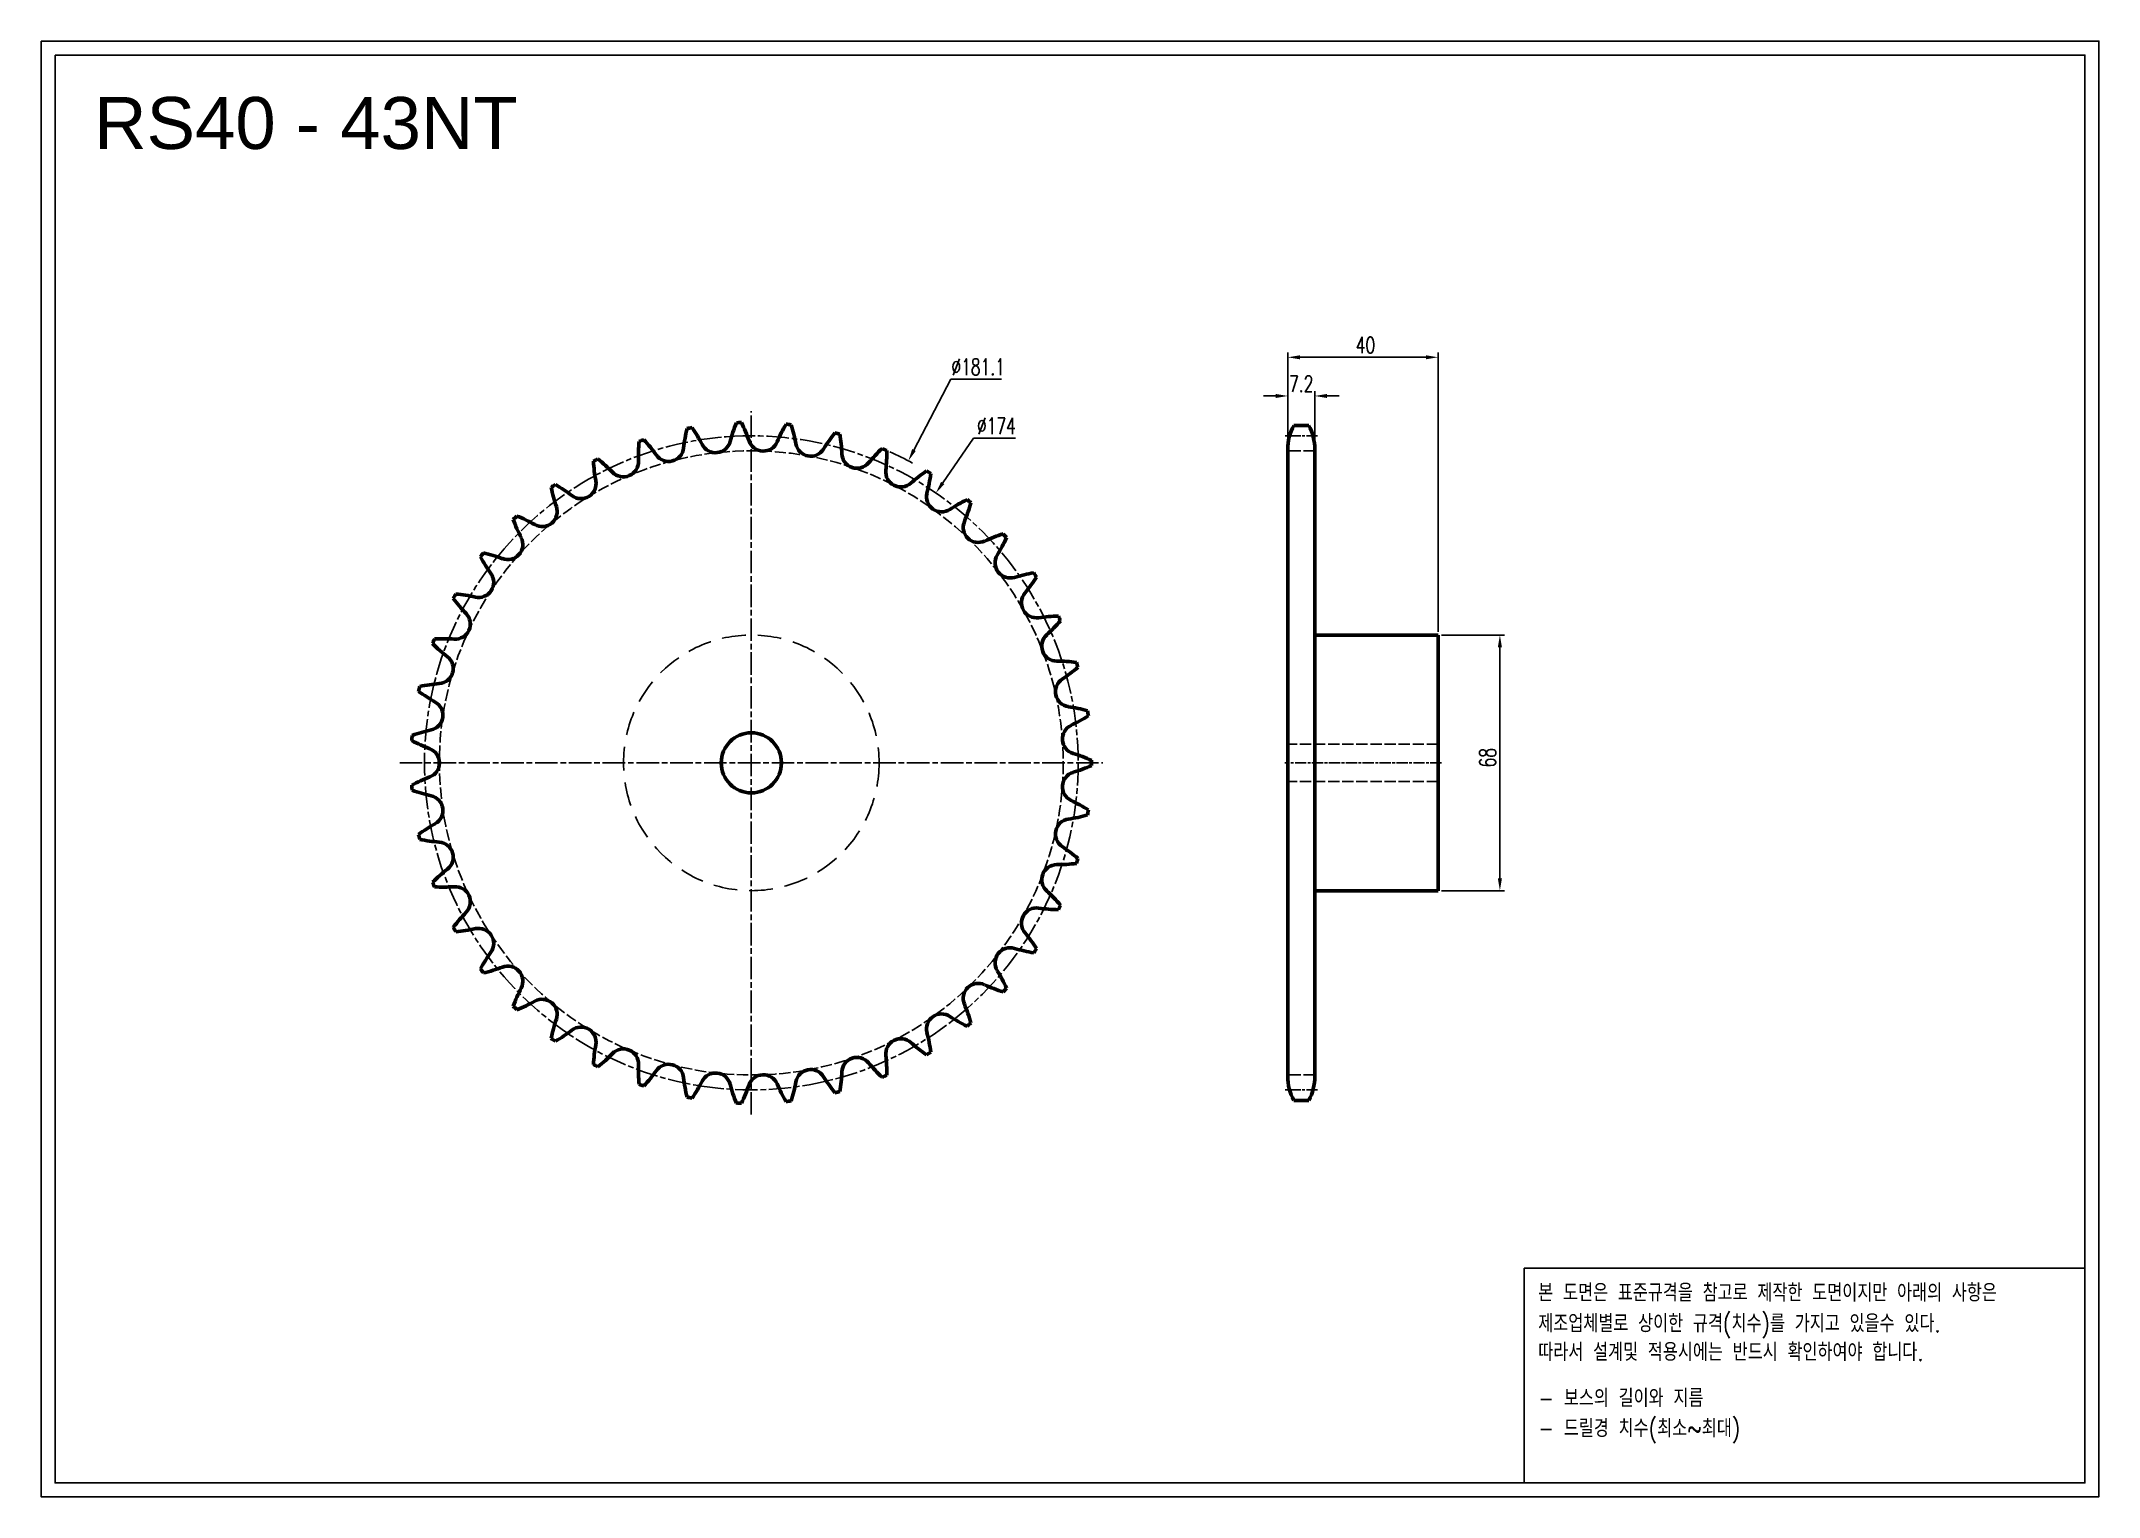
# Model space of a CAD drawing. Header units: millimetres. Extents: x -20168 to -19621, y 2163 to 2550.
import ezdxf

# ---------------------------------------------------------------- set-up
doc = ezdxf.new("R2010")
doc.units = ezdxf.units.MM
for name, pattern in [('AM_ISO02W050', [7.5, 6, -1.5]), ('AM_ISO02W050x2', [3.75, 3, -0.75]), ('AM_ISO08W050', [18, 12, -1.5, 3, -1.5]), ('AM_ISO08W050x2', [9, 6, -0.75, 1.5, -0.75]), ('HIDDEN', [9.525, 6.35, -3.175])]:
    doc.linetypes.add(name, pattern=pattern)
for name, color, linetype, lineweight in [('AM_0N', 7, 'Continuous', 50), ('AM_3N', 6, 'AM_ISO02W050', 25), ('AM_7', 4, 'AM_ISO08W050', 25), ('AM_7N', 4, 'AM_ISO08W050', 25)]:
    doc.layers.add(name, color=color, linetype=linetype, lineweight=lineweight)
doc.layers.add('HL', color=2, linetype='HIDDEN')
doc.layers.add('S-DIM', color=7, linetype='Continuous')
doc.styles.add('HAN', font='ROMANS.shx', dxfattribs={"width": 0.7, "bigfont": 'whgtxt.shx'})
doc.styles.add('HSG', font='SIMPLEX.shx', dxfattribs={"width": 0.7, "bigfont": 'HSG.shx'})
doc.styles.get("Standard").update_dxf_attribs({"font": 'arial.ttf'})
doc.dimstyles.new('APP8', dxfattribs={"dimscale": 1.8, "dimtxt": 2.4, "dimasz": 1.8, "dimexe": 0.7, "dimexo": 0.5, "dimgap": 0.6, "dimtad": 1, "dimtoh": 1, "dimdec": 1, "dimrnd": 0.01, "dimzin": 9, "dimdsep": 46, "dimtxsty": 'HSG', "dimcen": 0, "dimclrd": 1, "dimclre": 1, "dimclrt": 256, "dimazin": 2, "dimtp": 1, "dimtm": 1, "dimtfac": 0.5, "dimtdec": 1, "dimtofl": 0, "dimtmove": 0, "dimatfit": 3, "dimfxl": 0, "dimtvp": 1, "dimtolj": 2, "dimlwd": -1, "dimlwe": -1, "dimarcsym": 0})

# ---------------------------------------------------------------- blocks, each defined once
blk = doc.blocks.new('*D1')
at = {"layer": 'Defpoints', "color": 0, "transparency": 16777216}
for p in [(-19937.67, 2438.35), (-20021.25, 2277.65)]:
    blk.add_point(p, dxfattribs=at)
at = {"layer": 'S-DIM', "color": 1, "transparency": 16777216}
for p, q in [((-19926.36, 2460.09), (-19936.17, 2441.22)), ((-19912.9, 2460.09), (-19926.36, 2460.09))]:
    blk.add_line(p, q, dxfattribs=at)
blk.add_arc((-19979.46, 2358), 90.57, 61.7241, 65.9778, dxfattribs=at)
blk.add_solid([(-19936.65, 2441.47), (-19935.7, 2440.97), (-19937.67, 2438.35)], dxfattribs=at)
at = {"layer": 'S-DIM', "transparency": 16777216, "insert": (-19919.09, 2463.33), "char_height": 4.32, "attachment_point": 5, "style": 'HSG'}
blk.add_mtext('\\A2;∅181.1', dxfattribs=at)
blk = doc.blocks.new('*D2')
at = {"layer": 'Defpoints', "color": 0, "transparency": 16777216}
for p in [(-19930.34, 2429.79), (-20028.58, 2286.2)]:
    blk.add_point(p, dxfattribs=at)
at = {"layer": 'S-DIM', "color": 1, "transparency": 16777216}
for p, q in [((-19920.34, 2444.4), (-19928.51, 2432.47)), ((-19909.18, 2444.4), (-19920.34, 2444.4))]:
    blk.add_line(p, q, dxfattribs=at)
blk.add_solid([(-19928.95, 2432.77), (-19928.06, 2432.16), (-19930.34, 2429.79)], dxfattribs=at)
at = {"layer": 'S-DIM', "transparency": 16777216, "insert": (-19914.22, 2447.64), "char_height": 4.32, "attachment_point": 5, "style": 'HSG'}
blk.add_mtext('\\A2;∅174', dxfattribs=at)
blk = doc.blocks.new('*D3')
at = {"layer": 'Defpoints', "color": 0, "transparency": 16777216}
for p in [(-19829.49, 2455.6), (-19836.69, 2441.01), (-19829.49, 2441.01)]:
    blk.add_point(p, dxfattribs=at)
at = {"layer": 'S-DIM', "color": 1, "transparency": 16777216}
for p, q in [((-19839.93, 2455.6), (-19843.17, 2455.6)), ((-19836.69, 2441.91), (-19836.69, 2456.86)), ((-19829.49, 2441.91), (-19829.49, 2456.86)), ((-19826.25, 2455.6), (-19823.01, 2455.6))]:
    blk.add_line(p, q, dxfattribs=at)
for points in [[(-19839.93, 2456.14), (-19839.93, 2455.06), (-19836.69, 2455.6)], [(-19826.25, 2456.14), (-19826.25, 2455.06), (-19829.49, 2455.6)]]:
    blk.add_solid(points, dxfattribs=at)
at = {"layer": 'S-DIM', "transparency": 16777216, "insert": (-19833.09, 2458.84), "char_height": 4.32, "attachment_point": 5, "style": 'HSG'}
blk.add_mtext('\\A2;7.2', dxfattribs=at)
blk = doc.blocks.new('*D4')
at = {"layer": 'Defpoints', "color": 0, "transparency": 16777216}
for p in [(-19796.69, 2465.89), (-19836.69, 2441.01), (-19796.69, 2392)]:
    blk.add_point(p, dxfattribs=at)
at = {"layer": 'S-DIM', "color": 1, "transparency": 16777216}
for p, q in [((-19836.69, 2441.91), (-19836.69, 2467.15)), ((-19833.45, 2465.89), (-19799.93, 2465.89)), ((-19796.69, 2392.9), (-19796.69, 2467.15))]:
    blk.add_line(p, q, dxfattribs=at)
for points in [[(-19833.45, 2466.43), (-19833.45, 2465.35), (-19836.69, 2465.89)], [(-19799.93, 2466.43), (-19799.93, 2465.35), (-19796.69, 2465.89)]]:
    blk.add_solid(points, dxfattribs=at)
at = {"layer": 'S-DIM', "transparency": 16777216, "insert": (-19816.01, 2469.13), "char_height": 4.32, "attachment_point": 5, "style": 'HSG'}
blk.add_mtext('\\A2;40', dxfattribs=at)
blk = doc.blocks.new('*D5')
at = {"layer": 'Defpoints', "color": 0, "transparency": 16777216}
for p in [(-19796.69, 2392), (-19796.69, 2324), (-19780.23, 2324)]:
    blk.add_point(p, dxfattribs=at)
at = {"layer": 'S-DIM', "color": 1, "transparency": 16777216}
for p, q in [((-19795.79, 2392), (-19778.97, 2392)), ((-19780.23, 2388.76), (-19780.23, 2327.24)), ((-19795.79, 2324), (-19778.97, 2324))]:
    blk.add_line(p, q, dxfattribs=at)
for points in [[(-19780.77, 2388.76), (-19779.69, 2388.76), (-19780.23, 2392)], [(-19780.77, 2327.24), (-19779.69, 2327.24), (-19780.23, 2324)]]:
    blk.add_solid(points, dxfattribs=at)
at = {"layer": 'S-DIM', "transparency": 16777216, "insert": (-19783.47, 2359.37), "char_height": 4.32, "attachment_point": 5, "rotation": 90, "style": 'HSG'}
blk.add_mtext('\\A2;68', dxfattribs=at)
blk = doc.blocks.new('notice1')
at = {"color": 4}
blk.add_lwpolyline([(-22142.12, 1735.9), (-22053.8, 1735.9), (-22053.8, 1702.07), (-22142.12, 1702.07)], close=True, dxfattribs=at)
at = {"color": 4, "style": 'HAN', "width": 0.8}
for s, p in [('본 도면은 표준규격을 참고로 제작한 도면이지만 아래의 사항은', (-22139.9, 1730.62)), ('제조업체별로 상이한 규격(치수)를 가지고 있을수 있다.', (-22139.9, 1725.78)), ('따라서 설계및 적용시에는 반드시 확인하여야 합니다.', (-22139.9, 1721.28)), ('- 보스의 길이와 지름', (-22139.9, 1714.03)), ('- 드릴경 치수(최소~최대)', (-22139.9, 1709.27))]:
    blk.add_text(s, height=2.7949, dxfattribs=at).set_placement(p)

msp = doc.modelspace()

# ---------------------------------------------------------------- linework, layer by layer
for points in [[(-20168.47, 2549.99), (-19620.81, 2549.99), (-19620.81, 2162.75), (-20168.47, 2162.75)], [(-20164.78, 2546.3), (-19624.5, 2546.3), (-19624.5, 2166.44), (-20164.78, 2166.44)]]:
    msp.add_lwpolyline(points, close=True)
at = {"layer": 'AM_0N'}
for p, q in [((-19835.08, 2447.79), (-19831.11, 2447.79)), ((-19836.69, 2441.39), (-19836.69, 2274.6)), ((-19829.49, 2441.39), (-19829.49, 2274.6)), ((-19829.49, 2392), (-19796.69, 2392)), ((-19796.69, 2392), (-19796.69, 2324)), ((-19829.49, 2324), (-19796.69, 2324)), ((-19835.08, 2268.2), (-19831.11, 2268.2))]:
    msp.add_line(p, q, dxfattribs=at)
msp.add_circle((-19979.46, 2358), 8, dxfattribs=at)
for centre, radius, start, end in [((-19943.58, 2432.54), 42.93, 158.2061, 165.2326), ((-19979.46, 2358), 90.57, 91.6635, 92.5226), ((-20020.68, 2429.72), 42.93, 18.9535, 25.9799), ((-19933.11, 2426.52), 42.93, 149.834, 156.8605), ((-19979.46, 2358), 90.57, 83.2914, 84.1505), ((-19966.58, 2439.72), 42.93, 174.9503, 181.9767), ((-19979.46, 2358), 90.57, 108.4076, 109.2668), ((-20039.6, 2414.81), 42.93, 35.6977, 42.7241), ((-19954.82, 2436.97), 42.93, 166.5782, 173.6047), ((-19979.46, 2358), 90.57, 100.0356, 100.8947), ((-20030.68, 2422.96), 42.93, 27.3256, 34.352), ((-19988.98, 2444.51), 4.01, 207.3256, 345.2326), ((-19976.28, 2444.97), 4.01, 198.9535, 336.8605), ((-20009.8, 2434.96), 42.93, 10.5814, 17.6078), ((-19963.65, 2443.58), 4.01, 190.5814, 328.4884), ((-19923.63, 2419.04), 42.93, 141.4619, 148.4884), ((-19979.46, 2358), 90.57, 74.9193, 75.7784), ((-19998.27, 2438.56), 42.93, 2.2093, 9.2357), ((-19823.19, 2441.39), 13.5, 151.7009, 180), ((-19842.99, 2441.39), 13.5, 0, 28.2991), ((-19979.46, 2358), 90.57, 116.7797, 117.6389), ((-19978.62, 2440.72), 42.93, 183.3224, 190.3488), ((-20047.23, 2405.44), 42.93, 44.0698, 51.0962), ((-20013.5, 2438.1), 4.01, 224.0698, 1.9767), ((-20001.47, 2442.2), 4.01, 215.6977, 353.6047), ((-19951.36, 2440.37), 4.01, 182.2093, 320.1163), ((-19915.34, 2410.26), 42.93, 133.0898, 140.1163), ((-19979.46, 2358), 90.57, 66.5472, 67.4063), ((-19986.34, 2440.44), 42.93, 353.8372, 0.8636), ((-19979.46, 2358), 90.57, 125.1518, 126.011), ((-20053.41, 2395.07), 42.93, 52.4419, 59.4683), ((-20024.8, 2432.29), 4.01, 232.4419, 10.3488), ((-19939.67, 2435.4), 4.01, 173.8372, 311.7442), ((-19908.41, 2400.37), 42.93, 124.7177, 131.7442), ((-19979.46, 2358), 90.57, 58.1751, 59.0342), ((-19974.26, 2440.56), 42.93, 345.4651, 352.4916), ((-20035.13, 2424.89), 4.01, 240.814, 18.7209), ((-19990.67, 2439.96), 42.93, 191.6945, 198.7209), ((-19928.82, 2428.78), 4.01, 165.4651, 303.3721), ((-19903, 2389.57), 42.93, 116.3457, 123.3721), ((-19962.3, 2438.92), 42.93, 337.093, 344.1195), ((-19979.46, 2358), 90.57, 49.803, 50.6621), ((-19979.46, 2358), 90.57, 133.5239, 134.383), ((-20002.49, 2437.46), 42.93, 200.0666, 207.093), ((-20058.02, 2383.91), 42.93, 60.814, 67.8404), ((-19919.05, 2420.65), 4.01, 157.093, 295), ((-20044.28, 2416.07), 4.01, 249.186, 27.093), ((-19899.21, 2378.1), 42.93, 107.9736, 115), ((-19950.7, 2435.56), 42.93, 328.7209, 335.7474), ((-19979.46, 2358), 90.57, 41.4309, 42.29), ((-19979.46, 2358), 90.57, 141.896, 142.7551), ((-20013.81, 2433.26), 42.93, 208.4387, 215.4651), ((-20060.96, 2372.19), 42.93, 69.186, 76.2125), ((-19910.57, 2411.19), 4.01, 148.7209, 286.6279), ((-20052.04, 2406.02), 4.01, 257.5581, 35.4651), ((-19897.14, 2366.21), 42.93, 99.6015, 106.6279), ((-19939.71, 2430.55), 42.93, 320.3488, 327.3753), ((-19979.46, 2358), 90.57, 33.0588, 33.9179), ((-19979.46, 2358), 90.57, 150.2681, 151.1272), ((-20024.4, 2427.45), 42.93, 216.8108, 223.8372), ((-20062.16, 2360.18), 42.93, 77.5581, 84.5846), ((-19903.56, 2400.59), 4.01, 140.3488, 278.2558), ((-20058.26, 2394.94), 4.01, 265.9302, 43.8372), ((-19896.82, 2354.13), 42.93, 91.2294, 98.2558), ((-19929.57, 2423.99), 42.93, 311.9767, 319.0032), ((-19979.46, 2358), 90.57, 24.6867, 25.5458), ((-19979.46, 2358), 90.57, 158.6402, 159.4993), ((-20034.03, 2420.17), 42.93, 225.1829, 232.2093), ((-20061.59, 2348.11), 42.93, 85.9302, 92.9567), ((-19898.17, 2389.09), 4.01, 131.9767, 269.8837), ((-20062.8, 2383.07), 4.01, 274.3023, 52.2093), ((-19898.27, 2342.14), 42.93, 82.8573, 89.8837), ((-19920.49, 2416.02), 42.93, 303.6047, 310.6311), ((-19979.46, 2358), 90.57, 16.3146, 17.1737), ((-19979.46, 2358), 90.57, 167.0123, 167.8714), ((-20042.51, 2411.56), 42.93, 233.555, 240.5814), ((-20059.28, 2336.26), 42.93, 94.3023, 101.3288), ((-19894.51, 2376.92), 4.01, 123.6047, 261.5116), ((-20065.56, 2370.67), 4.01, 282.6744, 60.5814), ((-19901.44, 2330.49), 42.93, 74.4852, 81.5116), ((-19979.46, 2358), 90.57, 7.9425, 8.8017), ((-20055.26, 2324.87), 42.93, 102.6744, 109.7009), ((-19892.66, 2364.35), 4.01, 115.2326, 253.1395), ((-19912.67, 2406.82), 42.93, 295.2326, 302.259), ((-19979.46, 2358), 90.57, 175.3844, 176.2435), ((-20049.63, 2401.81), 42.93, 241.9271, 248.9535), ((-20066.49, 2358), 4.01, 291.0465, 68.9535), ((-19906.28, 2319.42), 42.93, 66.1131, 73.1395), ((-19892.66, 2351.64), 4.01, 106.8605, 244.7674), ((-19906.28, 2396.57), 42.93, 286.8605, 293.8869), ((-19979.46, 2358), 90.57, 359.5704, 0.4296), ((-20049.63, 2314.18), 42.93, 111.0465, 118.0729), ((-19979.46, 2358), 90.57, 183.7565, 184.6156), ((-20055.26, 2391.13), 42.93, 250.2991, 257.3256), ((-20065.56, 2345.33), 4.01, 299.4186, 77.3256), ((-19901.44, 2385.5), 42.93, 278.4884, 285.5148), ((-19912.67, 2309.18), 42.93, 57.741, 64.7674), ((-19979.46, 2358), 90.57, 351.1983, 352.0575), ((-20042.51, 2304.43), 42.93, 119.4186, 126.445), ((-19979.46, 2358), 90.57, 192.1286, 192.9877), ((-19894.51, 2339.07), 4.01, 98.4884, 236.3953), ((-20059.28, 2379.74), 42.93, 258.6712, 265.6977), ((-20062.8, 2332.92), 4.01, 307.7907, 85.6977), ((-19920.49, 2299.97), 42.93, 49.3689, 56.3953), ((-20034.03, 2295.82), 42.93, 127.7907, 134.8171), ((-19898.17, 2326.91), 4.01, 90.1163, 228.0233), ((-19898.27, 2373.85), 42.93, 270.1163, 277.1427), ((-19979.46, 2358), 90.57, 342.8263, 343.6854), ((-19979.46, 2358), 90.57, 200.5007, 201.3598), ((-20061.59, 2367.88), 42.93, 267.0433, 274.0698), ((-20058.26, 2321.06), 4.01, 316.1628, 94.0698), ((-19929.57, 2292.01), 42.93, 40.9968, 48.0233), ((-20024.4, 2288.54), 42.93, 136.1628, 143.1892), ((-19903.56, 2315.4), 4.01, 81.7442, 219.6512), ((-19896.82, 2361.86), 42.93, 261.7442, 268.7706), ((-19979.46, 2358), 90.57, 334.4542, 335.3133), ((-19979.46, 2358), 90.57, 208.8728, 209.7319), ((-20062.16, 2355.82), 42.93, 275.4154, 282.4419), ((-20052.04, 2309.98), 4.01, 324.5349, 102.4419), ((-19939.71, 2285.45), 42.93, 32.6247, 39.6512), ((-20013.81, 2282.74), 42.93, 144.5349, 151.5613), ((-19910.57, 2304.81), 4.01, 73.3721, 211.2791), ((-19897.14, 2349.79), 42.93, 253.3721, 260.3985), ((-19979.46, 2358), 90.57, 326.0821, 326.9412), ((-19979.46, 2358), 90.57, 217.2449, 218.104), ((-20060.96, 2343.8), 42.93, 283.7875, 290.814), ((-20044.28, 2299.92), 4.01, 332.907, 110.814), ((-19950.7, 2280.43), 42.93, 24.2526, 31.2791), ((-20002.49, 2278.54), 42.93, 152.907, 159.9334), ((-20035.13, 2291.1), 4.01, 341.2791, 119.186), ((-19919.05, 2295.34), 4.01, 65, 202.907), ((-19899.21, 2337.89), 42.93, 245, 252.0264), ((-19979.46, 2358), 90.57, 317.71, 318.5691), ((-19979.46, 2358), 90.57, 225.617, 226.4761), ((-20058.02, 2332.08), 42.93, 292.1596, 299.186), ((-19990.67, 2276.03), 42.93, 161.2791, 168.3055), ((-19928.82, 2287.21), 4.01, 56.6279, 194.5349), ((-19903, 2326.42), 42.93, 236.6279, 243.6543), ((-19962.3, 2277.07), 42.93, 15.8805, 22.907), ((-19979.46, 2358), 90.57, 233.989, 234.8482), ((-20053.41, 2320.92), 42.93, 300.5317, 307.5581), ((-20024.8, 2283.71), 4.01, 349.6512, 127.5581), ((-19939.67, 2280.6), 4.01, 48.2558, 186.1628), ((-19974.26, 2275.43), 42.93, 7.5084, 14.5349), ((-19979.46, 2358), 90.57, 309.3379, 310.197), ((-19978.62, 2275.27), 42.93, 169.6512, 176.6776), ((-20047.23, 2310.55), 42.93, 308.9038, 315.9302), ((-20013.5, 2277.9), 4.01, 358.0233, 135.9302), ((-19951.36, 2275.63), 4.01, 39.8837, 177.7907), ((-19986.34, 2275.56), 42.93, 359.1364, 6.1628), ((-19908.41, 2315.62), 42.93, 228.2558, 235.2823), ((-19979.46, 2358), 90.57, 300.9658, 301.8249), ((-19979.46, 2358), 90.57, 242.3611, 243.2203), ((-19966.58, 2276.28), 42.93, 178.0233, 185.0497), ((-20039.6, 2301.19), 42.93, 317.2759, 324.3023), ((-20001.47, 2273.8), 4.01, 6.3953, 144.3023), ((-19954.82, 2279.02), 42.93, 186.3953, 193.4218), ((-20030.68, 2293.04), 42.93, 325.648, 332.6744), ((-19988.98, 2271.49), 4.01, 14.7674, 152.6744), ((-19976.28, 2271.02), 4.01, 23.1395, 161.0465), ((-20009.8, 2281.03), 42.93, 342.3922, 349.4186), ((-19963.65, 2272.41), 4.01, 31.5116, 169.4186), ((-19923.63, 2296.95), 42.93, 211.5116, 218.5381), ((-19998.27, 2277.44), 42.93, 350.7643, 357.7907), ((-19915.34, 2305.73), 42.93, 219.8837, 226.9102), ((-19979.46, 2358), 90.57, 292.5937, 293.4528), ((-19823.19, 2274.6), 13.5, 180, 208.2991), ((-19842.99, 2274.6), 13.5, 331.7009, 0), ((-19979.46, 2358), 90.57, 250.7332, 251.5924), ((-19979.46, 2358), 90.57, 259.1053, 259.9644), ((-19943.58, 2283.45), 42.93, 194.7674, 201.7939), ((-19979.46, 2358), 90.57, 267.4774, 268.3365), ((-20020.68, 2286.27), 42.93, 334.0201, 341.0465), ((-19933.11, 2289.47), 42.93, 203.1395, 210.166), ((-19979.46, 2358), 90.57, 275.8495, 276.7086), ((-19979.46, 2358), 90.57, 284.2216, 285.0807)]:
    msp.add_arc(centre, radius, start, end, dxfattribs=at)
at = {"layer": 'AM_3N', "linetype": 'AM_ISO02W050x2'}
for p, q in [((-19829.49, 2441.01), (-19836.69, 2441.01)), ((-19829.49, 2274.98), (-19836.69, 2274.98))]:
    msp.add_line(p, q, dxfattribs=at)
at = {"layer": 'AM_3N', "color": 2, "linetype": 'AM_ISO02W050x2'}
for p, q in [((-19796.69, 2363), (-19836.69, 2363)), ((-19796.69, 2353), (-19836.69, 2353))]:
    msp.add_line(p, q, dxfattribs=at)
at = {"layer": 'AM_3N', "linetype": 'AM_ISO02W050x2'}
msp.add_circle((-19979.46, 2358), 83.02, dxfattribs=at)
at = {"layer": 'AM_7', "linetype": 'AM_ISO08W050x2'}
msp.add_circle((-19979.46, 2358), 86.99, dxfattribs=at)
at = {"layer": 'AM_7N', "linetype": 'AM_ISO08W050x2'}
for p, q in [((-19979.46, 2264.43), (-19979.46, 2451.57)), ((-20073.03, 2358), (-19885.89, 2358))]:
    msp.add_line(p, q, dxfattribs=at)
at = {"layer": 'AM_7N', "linetype": 'AM_ISO08W050x2', "ltscale": 0.5}
for p, q in [((-19828.73, 2444.99), (-19837.46, 2444.99)), ((-19795.75, 2358), (-19837.46, 2358)), ((-19828.73, 2271.01), (-19837.46, 2271.01))]:
    msp.add_line(p, q, dxfattribs=at)
at = {"layer": 'HL'}
msp.add_circle((-19979.46, 2358), 34, dxfattribs=at)

# ---------------------------------------------------------------- block references
at = {"xscale": 1.69, "yscale": 1.69, "zscale": 1.69}
msp.add_blockref('notice1', (17646.41, -710.05), dxfattribs=at)

# ---------------------------------------------------------------- texts
msp.add_text('RS40 - 43NT', height=13.8298).set_placement((-20154.37, 2521.31))

# ---------------------------------------------------------------- dimensions: what is measured, and where the dimension line sits
at = {"layer": 'S-DIM'}
for base, p2, picture, middle in [((-19796.69, 2465.89), (-19796.69, 2392), '*D4', (-19816.01, 2465.89)), ((-19829.49, 2455.6), (-19829.49, 2441.01), '*D3', (-19833.09, 2455.6))]:
    dim = msp.add_linear_dim(base=base, p1=(-19836.69, 2441.01), p2=p2, dimstyle='APP8', dxfattribs=at)
    dim.commit()
    dim.dimension.update_dxf_attribs({"geometry": picture, "text_midpoint": middle, "dimtype": 128})
at = {"layer": 'S-DIM', "color": 3}
for p1, p2, picture, middle in [((-20021.25, 2277.65), (-19937.67, 2438.35), '*D1', (-19919.09, 2460.09)), ((-20028.58, 2286.2), (-19930.34, 2429.79), '*D2', (-19914.22, 2444.4))]:
    dim = msp.add_diameter_dim_2p(p1=p1, p2=p2, dimstyle='APP8', dxfattribs=at)
    dim.commit()
    dim.dimension.update_dxf_attribs({"geometry": picture, "text_midpoint": middle, "dimtype": 131})
at = {"layer": 'S-DIM'}
dim = msp.add_linear_dim(base=(-19780.23, 2324), p1=(-19796.69, 2392), p2=(-19796.69, 2324), angle=90, dimstyle='APP8', dxfattribs=at)
dim.commit()
dim.dimension.update_dxf_attribs({"geometry": '*D5', "text_midpoint": (-19780.23, 2359.37), "dimtype": 128})

doc.saveas('drawing.dxf')
